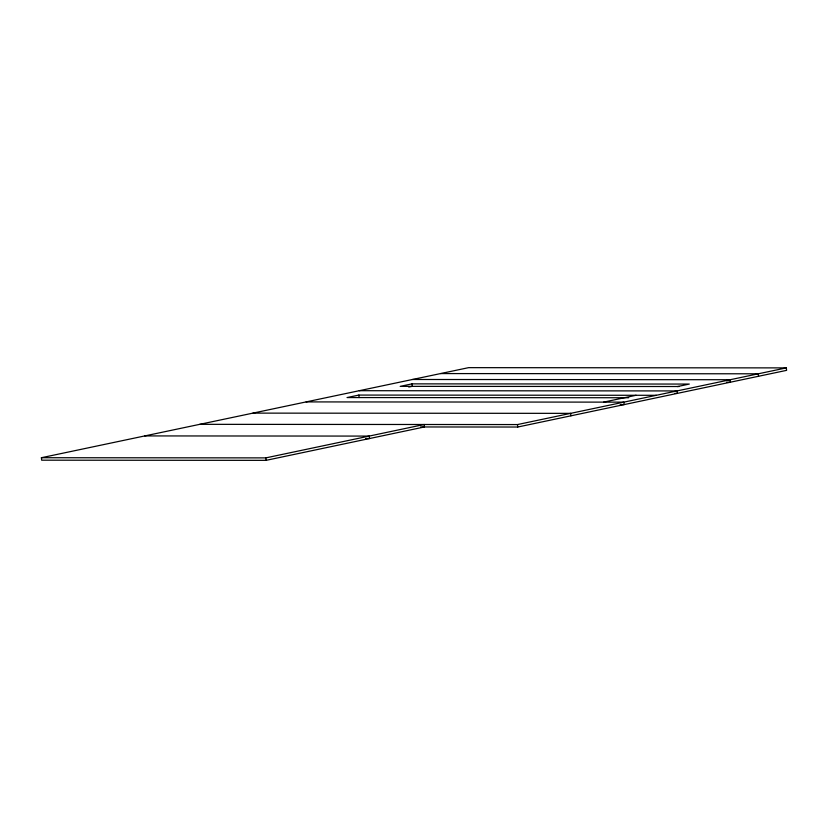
<?xml version="1.0" encoding="UTF-8"?>
<svg xmlns="http://www.w3.org/2000/svg" width="828" height="828" viewBox="0 0 828 828"><rect width="100%" height="100%" fill="white"/><g stroke="black" fill="none" stroke-linecap="round" stroke-linejoin="round"><path stroke-width="1.24" d="M41.4 457.718L265.809 457.884L424.174 424.495L424.443 426.958L266.078 460.347L41.669 460.182L41.4 457.718L468.617 367.653L786.331 367.891L786.6 370.354L517.738 427.031L420.572 426.958M656.335 395.298L358.845 395.07L347.025 397.564L628.649 397.74M677.48 386.562L689.3 384.068L412.023 383.861L400.203 386.355L679.25 386.521M408.742 387.069L412.292 386.324L412.023 383.861M603.612 402.129L636.111 395.277M199.765 424.329L517.469 424.567L786.331 367.891M440.558 373.573L758.262 373.801L758.531 376.274M412.489 379.483L730.192 379.721L730.462 382.184L726.591 382.184M359.3 390.702L677.014 390.93L677.283 393.393L674.696 393.393M306.122 401.911L623.836 402.139L624.105 404.613L620.224 404.602M252.944 413.12L570.658 413.358L570.916 415.822M144.807 435.921L369.216 436.087L369.485 438.55L365.614 438.54M517.469 424.567L517.738 427.031M358.845 395.07L359.114 397.533M265.809 457.884L266.078 460.347"/></g></svg>
